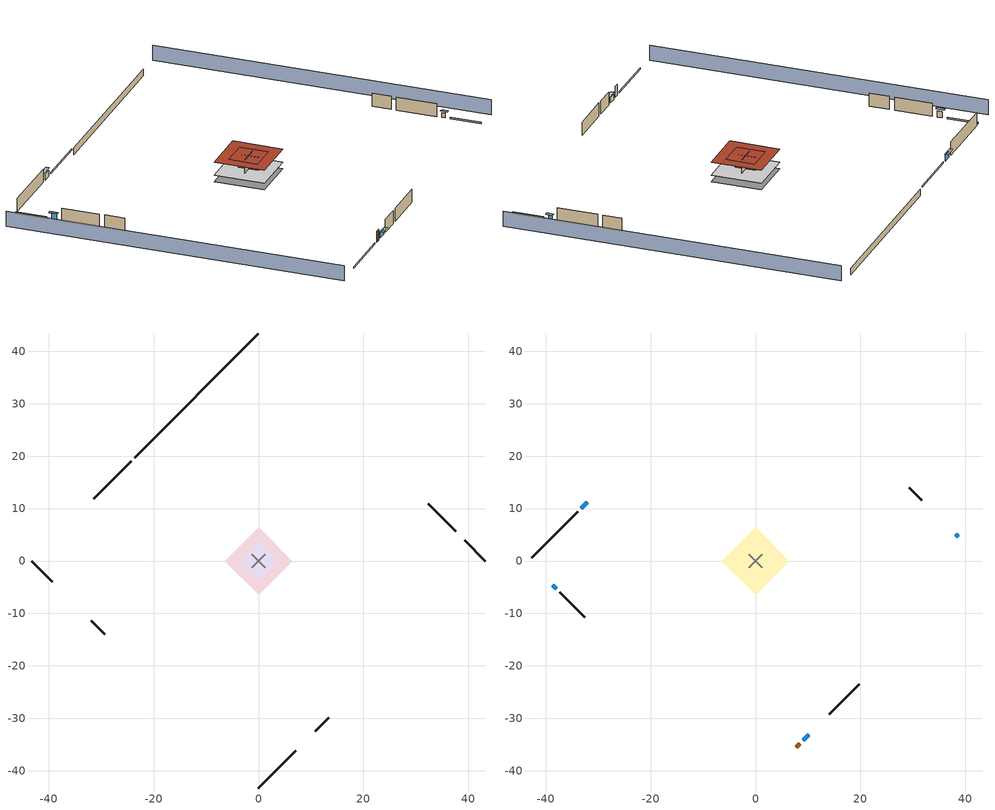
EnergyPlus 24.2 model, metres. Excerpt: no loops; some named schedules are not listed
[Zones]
crawlspace - vented
 floor foundation (Slab2 construction): -6.4,0 0,6.4 6.4,0 0,-6.4 z-0.91
 wall outside (RimJoist1 construction): -24.28,19.01 -31.41,11.87 z0.3:0.61
 wall outside (RimJoist2 construction): 43.29,0 39.32,3.97 z0.3:0.61
 wall outside (RimJoist3 construction): 0,-43.29 7.13,-36.15 z0.3:0.61
 wall outside (RimJoist4 construction): -43.29,0 -39.32,-3.97 z0.3:0.61
 wall foundation (FoundationWall1 construction): 0,43.29 -23.62,19.66 z-0.91:0.3
garage
 floor foundation (Slab1 construction): -3.66,0 0,3.66 3.66,0 0,-3.66 z0
 wall outside (Wall1 construction): 37.57,5.72 32.39,10.89 z0.3:2.74
 wall outside (Wall2 construction): 10.79,-32.5 13.37,-29.91 z0.3:2.74
 wall outside (Wall9 construction): -31.88,-11.41 -29.29,-13.99 z0.3:2.74
 wall to conditioned space (Wall5 construction Reversed): 1.29,1.29 -1.29,-1.29 z0.3:2.74
 wall to conditioned space (Wall6 construction Reversed): -1.29,1.29 1.29,-1.29 z0.3:2.74
 roof outside (Roof1 construction): 0,3.66 -3.66,0 0,-3.66 3.66,0 z2.74
conditioned space
 floor to crawlspace - vented (Floor1 construction): -6.4,0 0,6.4 6.4,0 0,-6.4 z0.3
 wall outside (AdiabaticWallConstruction 1): 7.79,-35.49 8.44,-34.85 z0.3:2.34
 wall outside (AdiabaticWallConstruction): -32.07,11.22 -33.27,10.02 z0.3:1.43; 38.66,4.62 38.22,5.06 z0.3:1.16; 9.09,-34.19 10.13,-33.15 z0.3:1.25; -38.66,-4.62 -38.03,-5.26 z0.3:1.49
 wall outside (Wall3 construction): -33.93,9.36 -42.63,0.66 z0.3:2.74
 wall outside (Wall4 construction): 31.74,11.55 29.33,13.95 z0.3:2.74
 wall outside (Wall7 construction): 14.03,-29.26 19.76,-23.52 z0.3:2.74
 wall outside (Wall8 construction): -37.37,-5.92 -32.54,-10.75 z0.3:2.74
 window (WindowConstruction): -32.07,11.22 -33.27,10.02 z0.3:1.43
 window (WindowConstruction 1): 38.66,4.62 38.22,5.06 z0.3:1.16
 window (WindowConstruction 2): 9.09,-34.19 10.13,-33.16 z0.3:1.25
 window (WindowConstruction 3): -38.66,-4.62 -38.03,-5.26 z0.3:1.49
 door (Door): 7.79,-35.49 8.44,-34.85 z0.3:2.34
 roof outside (Roof2 construction): 0,6.4 -6.4,0 0,-6.4 6.4,0 z2.74
shading: -46.52,-3.23 -3.23,-46.52 / 46.52,3.23 3.23,46.52 z0:2.74; -33.48,9.8 -31.85,11.43 -32.28,11.86 -33.92,10.23 z1.74; 38.01,5.28 38.88,4.41 39.31,4.84 38.44,5.71 z1.46; 10.35,-32.94 8.88,-34.41 9.31,-34.84 10.78,-33.37 z1.55; -37.81,-5.47 -38.88,-4.41 -39.31,-4.84 -38.24,-5.9 z1.8
[Building]
Building 1: Terrain=Suburbs
[Site:Location]
Portland Intl Arpt_OR: Latitude {deg}=45.59; Longitude {deg}=-122.6; Time Zone {hr}=-8; Elevation {m}=33; Keep Site Location Information=Yes
[Site:GroundTemperature:Shallow]
10.2558, 8.96328, 8.85977, 9.47314, 11.9355, 14.3863, 16.5111, 17.8571, 17.9714, 16.8767, 14.8061, 12.4304
[Site:WaterMainsTemperature]
Calculation Method=Schedule; Temperature Schedule=mains temperature schedule
[Material] Roughness=Rough; Thermal Absorptance=0.9
Name | Thickness {m} | Conductivity {W/m-K} | Density {kg/m3} | Specific Heat {J/kg-K} | Solar Absorptance | Visible Absorptance
concrete 4.0 in. | 0.1016 | 1.803125 | 2242.8 | 837.4 | 0.7 | 0.7
concrete 8.0 in. | 0.2032 | 1.803125 | 2242.8 | 837.4 | 0.7 | 0.7
door material | 0.04445 | 0.0612267 | 512.64 | 1214.23 | 0.7 | 0.7
floor covering | 0.0127 | 0.0433444 | 54.468 | 1339.84 | 0.6 | 0.6
floor stud and cavity | 0.1397 | 0.923637 | 92.3553 | 1139.71 | 0.7 | 0.7
furniture material conditioned space 1; furniture material garage 1 | 0.1524 | 0.115458 | 640.8 | 1214.23 | 0.6 | 0.6
gypsum board | 0.0127 | 0.160291 | 801 | 837.4 | 0.6 | 0.6
osb sheathing 0.5 in. | 0.0127 | 0.115458 | 512.64 | 1214.23 | 0.6 | 0.6
osb sheathing 0.5 in. 1; osb sheathing 0.5 in. 2; osb sheathing 0.5 in. 3 | 0.0127 | 0.115458 | 512.64 | 1214.23 | 0.7 | 0.7
osb sheathing 0.75 in. | 0.01905 | 0.115458 | 512.64 | 1214.23 | 0.7 | 0.7
rim joist stud and cavity | 0.0508 | 0.178688 | 50.32683 | 1063.81 | 0.6 | 0.6
roof rigid ins | 0.00254769 | 0.029427 | 32.04 | 1214.23 | 0.7 | 0.7
roof stud and cavity | 0.2032 | 0.151258 | 78.34581 | 1123.46 | 0.7 | 0.7
soil 0.5 in. | 0.0127 | 2.9427 | 1842.3 | 418.7 | 0.7 | 0.7
wall rigid ins | 0.512978 | 0.029427 | 32.04 | 1214.23 | 0.7 | 0.7
wall stud and cavity | 0.1397 | 0.727959 | 139.0536 | 1170.24 | 0.6 | 0.6
wall stud and cavity 1 | 0.1397 | 0.550994 | 139.0536 | 1170.24 | 0.7 | 0.7
wall stud and cavity 2 | 0.1397 | 0.335416 | 139.0536 | 1170.24 | 0.7 | 0.7
wall stud and cavity 3 | 0.0889 | 0.380278 | 52.3479 | 1209.89 | 0.7 | 0.7
wall stud and cavity 4 | 0.0889 | 0.391764 | 83.0341 | 1211.67 | 0.7 | 0.7
wood shingles or shakes | 0.00635 | 0.162714 | 1121.4 | 1465.45 | 0.85 | 0.85
wood siding | 0.0254 | 0.102417 | 544.68 | 1172.36 | 0.85 | 0.85
wood siding 1; wood siding 2 | 0.0254 | 0.102417 | 544.68 | 1172.36 | 0.7 | 0.7
[WindowMaterial:SimpleGlazingSystem]
WindowMaterial: U-Factor {W/m2-K}=2.78222; Solar Heat Gain Coefficient=0.56
[Construction]
AdiabaticWallConstruction: wood siding 1, wall rigid ins, wall stud and cavity 3, gypsum board
AdiabaticWallConstruction 1: wood siding 2, wall rigid ins, wall stud and cavity 3, gypsum board
Door: door material
Floor1 construction: floor stud and cavity, osb sheathing 0.75 in., floor covering
FoundationWall1 construction: concrete 8.0 in.
furniture construction conditioned space 1: furniture material conditioned space 1
furniture construction garage 1: furniture material garage 1
PartitionWallConstruction: gypsum board, wall stud and cavity 4, gypsum board
RimJoist1 construction; RimJoist2 construction; RimJoist3 construction; RimJoist4 construction: wood siding, rim joist stud and cavity
Roof1 construction: wood shingles or shakes, roof rigid ins, osb sheathing 0.5 in.
Roof2 construction: wood shingles or shakes, osb sheathing 0.75 in., roof stud and cavity, gypsum board
Slab1 construction: concrete 4.0 in.
Slab2 construction: soil 0.5 in.
Wall1 construction; Wall2 construction: wood siding, osb sheathing 0.5 in. 1, wall stud and cavity
Wall3 construction; Wall4 construction: wood siding, osb sheathing 0.5 in. 1, wall stud and cavity 1, gypsum board
Wall5 construction Reversed: gypsum board, wall stud and cavity 2, osb sheathing 0.5 in. 2
Wall6 construction Reversed: gypsum board, wall stud and cavity 2, osb sheathing 0.5 in. 3
Wall7 construction; Wall8 construction: wood siding, osb sheathing 0.5 in. 3, wall stud and cavity 1, gypsum board
Wall9 construction: wood siding, osb sheathing 0.5 in. 3, wall stud and cavity
WindowConstruction; WindowConstruction 1; WindowConstruction 2; WindowConstruction 3: WindowMaterial
[Zone] Multiplier=1; Part of Total Floor Area=Yes
Name | Volume {m3}
conditioned space | 199.577
crawlspace - vented | 99.7886
garage | 65.242
[Space]
Name | Zone | Volume {m3}
conditioned space 1 | conditioned space | 199.577
crawlspace - vented 1 | crawlspace - vented | 99.7886
garage 1 | garage | 65.242
[SurfaceProperty:IncidentSolarMultiplier] Incident Solar Multiplier=1; Incident Solar Multiplier Schedule=trans schedule winter=0.85 summer=0.7
Window1; Window2; Window3; Window4
[InternalMass]
Name | Construction | Zone or ZoneList | Space or SpaceList | Surface Area {m2}
furniture mass conditioned space 1 | furniture construction conditioned space 1 | conditioned space | conditioned space 1 | 32.73903
partition wall mass | PartitionWallConstruction | conditioned space | conditioned space 1 | 81.84758
furniture mass garage 1 | furniture construction garage 1 | garage | garage 1 | 2.67561
[Lights] Design Level Calculation Method=LightingLevel; Return Air Fraction=0; Fraction Radiant=0.6; Fraction Visible=0.2; Fraction Replaceable=1
Name | Zone or ZoneList or Space or SpaceList | Schedule | Lighting Level {W}
interior lighting | conditioned space 1 | lighting_interior | 173.323
garage lighting | garage 1 | lighting_garage | 10.8845
[People]
occupants: Zone or ZoneList or Space or SpaceList=conditioned space 1; Number of People Schedule=occupants; Number of People Calculation Method=People; Number of People=3; Fraction Radiant=0.314171; Sensible Heat Fraction=0.56303; Activity Level Schedule=occupants activity schedule; Carbon Dioxide Generation Rate {m3/s-W}=0; Enable ASHRAE 55 Comfort Warnings=No; Mean Radiant Temperature Calculation Type=EnclosureAveraged
[ElectricEquipment] Design Level Calculation Method=EquipmentLevel
Name | Zone or ZoneList or Space or SpaceList | Schedule | Design Level {W} | Fraction Latent | Fraction Radiant | Fraction Lost
ceiling fan | conditioned space 1 | ceiling_fan | 19.4375 | 0 | 0.558 | 0
clothes dryer | conditioned space 1 | clothes_dryer | 3507.64 | 0.015 | 0.081 | 0.85
clothes washer | conditioned space 1 | clothes_washer | 487.174 | 0.03 | 0.162 | 0.7
cooking range | conditioned space 1 | cooking_range | 1277.28 | 0.08 | 0.432 | 0.2
dishwasher | conditioned space 1 | dishwasher | 788.789 | 0.3 | 0.18 | 0.4
fridge | conditioned space 1 | fridge schedule | 43.7215 | 0 | 0.6 | 0
mech vent bath fan 0 | conditioned space 1 | mech vent bath fan 0 schedule | 15 | 0 | 0 | 1
mech vent house fan | conditioned space 1 | mech vent house fan schedule | 0 | 0 | 0 | 1
mech vent house fan cfis | conditioned space 1 | mech vent house fan cfis schedule | 0 | 0 | 0 | 0
mech vent range fan 0 | conditioned space 1 | mech vent range fan 0 schedule | 30 | 0 | 0 | 1
misc plug loads | conditioned space 1 | plug_loads_other | 309.81 | 0.021 | 0.558 | 0.049
misc tv | conditioned space 1 | plug_loads_tv | 393.101 | 0 | 0.6 | 0
whole house fan | conditioned space 1 | Always On Discrete | 0 | 0 | 0 | 1
freezer | garage 1 | freezer schedule | 194.914 | 0 | 0.6 | 0
fridge 1 | garage 1 | fridge schedule 1 | 100.822 | 0 | 0.6 | 0
[OtherEquipment] Zone or ZoneList or Space or SpaceList=conditioned space 1; Design Level Calculation Method=EquipmentLevel
Name | Fuel Type | Schedule | Design Level {W} | Fraction Latent | Fraction Radiant | Fraction Lost
clothes dryer 1 | Electricity | clothes_dryer | 0 | 0.015 | 0.081 | 0.85
cooking range 1 | Electricity | cooking_range | 0 | 0.08 | 0.432 | 0.2
general water use latent | None | general water use schedule | 62.594 | 1 | 0 | 0
general water use sensible | None | general water use schedule | -61.6891 | 0 | 0.6 | 0
mech vent house fan latent load; water heater lat | None | Always On Discrete | 0 | 1 | 0 | 0
mech vent house fan sensible load; water heater sens | None | Always On Discrete | 0 | 0 | 0 | 0
water heater energy adjustment1 | Electricity | Always On Discrete | 0.01 | 0 | 0 | 1
[ZoneInfiltration:DesignFlowRate] Schedule=Always On Discrete
Name | Zone or ZoneList or Space or SpaceList | Design Flow Rate Calculation Method | Design Flow Rate {m3/s} | Air Changes per Hour {1/hr} | Constant Term Coefficient | Temperature Term Coefficient | Velocity Term Coefficient | Velocity Squared Term Coefficient
infil flow; natural vent flow; whole house fan flow | conditioned space 1 | Flow/Zone | 0
infil crawlspace - vented 1 | crawlspace - vented 1 | AirChanges/Hour |  | 2.6013 | 1 | 0 | 0 | 0
[SurfaceProperty:ExposedFoundationPerimeter] Exposed Perimeter Calculation Method=TotalExposedPerimeter
Name | Total Exposed Perimeter {m}
Slab2 | 33.40608
Slab1 | 14.6304
[ZoneInfiltration:EffectiveLeakageArea]
infil garage 1: Zone or Space=garage 1; Schedule=Always On Discrete; Effective Air Leakage Area {cm2}=339.796; Stack Coefficient=0.000129147; Wind Coefficient=4.64657e-05
[WaterUse:Equipment]
dishwasher: Peak Flow Rate {m3/s}=4.24151e-06; Flow Rate Fraction Schedule=hot_water_dishwasher
[Foundation:Kiva] Wall Depth Below Slab {m}=0.2032
Name | Initial Indoor Air Temperature {C} | Wall Height Above Grade {m}
Foundation Kiva 1 | 13.4258 | 0.1016
Foundation Kiva 2 | 8.6388 | 0.3048
[Foundation:Kiva:Settings]
Soil Conductivity {W/m-K}=2.9427; Soil Density {kg/m3}=1842.3; Soil Specific Heat {J/kg-K}=418.7; Ground Solar Absorptivity=0.9; Ground Thermal Absorptivity=0.9; Ground Surface Roughness {m}=0.03; Far-Field Width {m}=40; Deep-Ground Boundary Condition=ZeroFlux; Deep-Ground Depth {m}=40; Minimum Cell Dimension {m}=0.2; Maximum Cell Growth Coefficient=3; Simulation Timestep=Timestep
[Exterior:Lights]
exterior lighting: Schedule=exterior lighting schedule; Design Level {W}=8.28781
[EnergyManagementSystem:GlobalVariable]
infil_program_Qfan
infil_program_Qinf
natural_vent_program_Qnv
natural_vent_program_Qwhf
[EnergyManagementSystem:Sensor]
Name | Output:Variable or Output:Meter Index Key | Output:Variable or Output:Meter
airflow_gain | infil flow | Infiltration Sensible Heat Gain Energy
airflow_gain_1 | natural vent flow | Infiltration Sensible Heat Gain Energy
airflow_gain_2 | whole house fan flow | Infiltration Sensible Heat Gain Energy
airflow_loss | infil flow | Infiltration Sensible Heat Loss Energy
airflow_loss_1 | natural vent flow | Infiltration Sensible Heat Loss Energy
airflow_loss_2 | whole house fan flow | Infiltration Sensible Heat Loss Energy
clg_load_cond |  | Cooling:EnergyTransfer:Zone:CONDITIONED SPACE
clg_sp_s; clg_sp_s_1 | cooling setpoint | Schedule Value
clothes_dryer_exhaust_0_sch_s | clothes_dryer | Schedule Value
cool_season | cooling season schedule | Schedule Value
fridge_tin_s_1 | garage | Zone Mean Air Temperature
htg_load_cond |  | Heating:EnergyTransfer:Zone:CONDITIONED SPACE
htg_sp_s; htg_sp_s_1 | heating setpoint | Schedule Value
ig_ee_conv | ceiling fan | Electric Equipment Convective Heating Energy
ig_ee_conv_1 | clothes dryer | Electric Equipment Convective Heating Energy
ig_ee_conv_3 | cooking range | Electric Equipment Convective Heating Energy
ig_ee_conv_4 | dishwasher | Electric Equipment Convective Heating Energy
ig_ee_conv_5 | fridge | Electric Equipment Convective Heating Energy
ig_ee_conv_6 | misc plug loads | Electric Equipment Convective Heating Energy
ig_ee_conv_7 | misc tv | Electric Equipment Convective Heating Energy
ig_ee_conv_8 | whole house fan | Electric Equipment Convective Heating Energy
ig_ee_rad | ceiling fan | Electric Equipment Radiant Heating Energy
ig_ee_rad_1 | clothes dryer | Electric Equipment Radiant Heating Energy
ig_ee_rad_3 | cooking range | Electric Equipment Radiant Heating Energy
ig_ee_rad_4 | dishwasher | Electric Equipment Radiant Heating Energy
ig_ee_rad_5 | fridge | Electric Equipment Radiant Heating Energy
ig_ee_rad_6 | misc plug loads | Electric Equipment Radiant Heating Energy
ig_ee_rad_7 | misc tv | Electric Equipment Radiant Heating Energy
ig_ee_rad_8 | whole house fan | Electric Equipment Radiant Heating Energy
ig_lgt_conv | interior lighting | Lights Convective Heating Energy
ig_lgt_rad | interior lighting | Lights Radiant Heating Energy
ig_lgt_vis | interior lighting | Lights Visible Radiation Heating Energy
ig_oe_conv | clothes dryer 1 | Other Equipment Convective Heating Energy
ig_oe_conv_1 | cooking range 1 | Other Equipment Convective Heating Energy
ig_oe_conv_2 | general water use latent | Other Equipment Convective Heating Energy
ig_oe_conv_3 | general water use sensible | Other Equipment Convective Heating Energy
ig_oe_conv_4 | water heater energy adjustment1 | Other Equipment Convective Heating Energy
ig_oe_conv_5 | water heater lat | Other Equipment Convective Heating Energy
ig_oe_conv_6 | water heater sens | Other Equipment Convective Heating Energy
ig_oe_rad | clothes dryer 1 | Other Equipment Radiant Heating Energy
ig_oe_rad_1 | cooking range 1 | Other Equipment Radiant Heating Energy
ig_oe_rad_2 | general water use latent | Other Equipment Radiant Heating Energy
ig_oe_rad_3 | general water use sensible | Other Equipment Radiant Heating Energy
ig_oe_rad_4 | water heater energy adjustment1 | Other Equipment Radiant Heating Energy
ig_oe_rad_5 | water heater lat | Other Equipment Radiant Heating Energy
ig_oe_rad_6 | water heater sens | Other Equipment Radiant Heating Energy
ig_ppl_conv | occupants | People Convective Heating Energy
ig_ppl_rad | occupants | People Radiant Heating Energy
im_conv | furniture mass conditioned space 1 | Surface Inside Face Convection Heat Gain Energy
im_conv_1 | partition wall mass | Surface Inside Face Convection Heat Gain Energy
im_ig | furniture mass conditioned space 1 | Surface Inside Face Internal Gains Radiation Heat Gain Energy
im_ig_1 | partition wall mass | Surface Inside Face Internal Gains Radiation Heat Gain Energy
im_lgt | furniture mass conditioned space 1 | Surface Inside Face Lights Radiation Heat Gain Energy
im_lgt_1 | partition wall mass | Surface Inside Face Lights Radiation Heat Gain Energy
im_sol | furniture mass conditioned space 1 | Surface Inside Face Solar Radiation Heat Gain Energy
im_sol_1 | partition wall mass | Surface Inside Face Solar Radiation Heat Gain Energy
im_surf | furniture mass conditioned space 1 | Surface Inside Face Net Surface Thermal Radiation Heat Gain Energy
im_surf_1 | partition wall mass | Surface Inside Face Net Surface Thermal Radiation Heat Gain Energy
mech_vent_bath_fan_0_sch_s | mech vent bath fan 0 schedule | Schedule Value
mech_vent_range_fan_0_sch_s | mech vent range fan 0 schedule | Schedule Value
mv_conv | mech vent bath fan 0 | Electric Equipment Convective Heating Energy
mv_conv_1 | mech vent house fan | Electric Equipment Convective Heating Energy
mv_conv_2 | mech vent house fan cfis | Electric Equipment Convective Heating Energy
mv_conv_3 | mech vent range fan 0 | Electric Equipment Convective Heating Energy
mv_conv_4 | mech vent house fan latent load | Other Equipment Convective Heating Energy
mv_conv_5 | mech vent house fan sensible load | Other Equipment Convective Heating Energy
mv_rad | mech vent bath fan 0 | Electric Equipment Radiant Heating Energy
mv_rad_1 | mech vent house fan | Electric Equipment Radiant Heating Energy
mv_rad_2 | mech vent house fan cfis | Electric Equipment Radiant Heating Energy
mv_rad_3 | mech vent range fan 0 | Electric Equipment Radiant Heating Energy
mv_rad_4 | mech vent house fan latent load | Other Equipment Radiant Heating Energy
mv_rad_5 | mech vent house fan sensible load | Other Equipment Radiant Heating Energy
natural_vent_s | natural vent schedule | Schedule Value
out_pb_s |  | Site Outdoor Air Barometric Pressure
out_wt_s |  | Site Outdoor Air Humidity Ratio
site_vw_s |  | Site Wind Speed
ss_back_out | Window1 | Surface Window Shortwave from Zone Back Out Window Heat Transfer Rate
ss_back_out_1 | Window2 | Surface Window Shortwave from Zone Back Out Window Heat Transfer Rate
ss_back_out_2 | Window3 | Surface Window Shortwave from Zone Back Out Window Heat Transfer Rate
ss_back_out_3 | Window4 | Surface Window Shortwave from Zone Back Out Window Heat Transfer Rate
ss_conv | Door1 | Surface Inside Face Convection Heat Gain Energy
ss_conv_1 | Window1 | Surface Inside Face Convection Heat Gain Energy
ss_conv_2 | Window2 | Surface Inside Face Convection Heat Gain Energy
ss_conv_3 | Window3 | Surface Inside Face Convection Heat Gain Energy
ss_conv_4 | Window4 | Surface Inside Face Convection Heat Gain Energy
ss_ig | Door1 | Surface Inside Face Internal Gains Radiation Heat Gain Energy
ss_ig_1 | Window1 | Surface Inside Face Internal Gains Radiation Heat Gain Energy
ss_ig_2 | Window2 | Surface Inside Face Internal Gains Radiation Heat Gain Energy
ss_ig_3 | Window3 | Surface Inside Face Internal Gains Radiation Heat Gain Energy
ss_ig_4 | Window4 | Surface Inside Face Internal Gains Radiation Heat Gain Energy
ss_lgt | Door1 | Surface Inside Face Lights Radiation Heat Gain Energy
ss_sol | Door1 | Surface Inside Face Solar Radiation Heat Gain Energy
ss_surf | Door1 | Surface Inside Face Net Surface Thermal Radiation Heat Gain Energy
ss_surf_1 | Window1 | Surface Inside Face Net Surface Thermal Radiation Heat Gain Energy
ss_surf_2 | Window2 | Surface Inside Face Net Surface Thermal Radiation Heat Gain Energy
ss_surf_3 | Window3 | Surface Inside Face Net Surface Thermal Radiation Heat Gain Energy
ss_surf_4 | Window4 | Surface Inside Face Net Surface Thermal Radiation Heat Gain Energy
ss_trans_in | Window1 | Surface Window Transmitted Solar Radiation Rate
ss_trans_in_1 | Window2 | Surface Window Transmitted Solar Radiation Rate
ss_trans_in_2 | Window3 | Surface Window Transmitted Solar Radiation Rate
ss_trans_in_3 | Window4 | Surface Window Transmitted Solar Radiation Rate
ss_trans_out | Window1 | Surface Inside Face Initial Transmitted Diffuse Transmitted Out Window Solar Radiation Rate
ss_trans_out_1 | Window2 | Surface Inside Face Initial Transmitted Diffuse Transmitted Out Window Solar Radiation Rate
ss_trans_out_2 | Window3 | Surface Inside Face Initial Transmitted Diffuse Transmitted Out Window Solar Radiation Rate
ss_trans_out_3 | Window4 | Surface Inside Face Initial Transmitted Diffuse Transmitted Out Window Solar Radiation Rate
s_conv | Floor1 | Surface Inside Face Convection Heat Gain Energy
s_conv_1 | Roof2 | Surface Inside Face Convection Heat Gain Energy
s_conv_2 | Wall3 | Surface Inside Face Convection Heat Gain Energy
s_conv_3 | Wall4 | Surface Inside Face Convection Heat Gain Energy
s_conv_4 | Wall5 | Surface Inside Face Convection Heat Gain Energy
s_conv_5 | Wall6 | Surface Inside Face Convection Heat Gain Energy
s_conv_6 | Wall7 | Surface Inside Face Convection Heat Gain Energy
s_conv_7 | Wall8 | Surface Inside Face Convection Heat Gain Energy
s_ig | Floor1 | Surface Inside Face Internal Gains Radiation Heat Gain Energy
s_ig_1 | Roof2 | Surface Inside Face Internal Gains Radiation Heat Gain Energy
s_ig_2 | Wall3 | Surface Inside Face Internal Gains Radiation Heat Gain Energy
s_ig_3 | Wall4 | Surface Inside Face Internal Gains Radiation Heat Gain Energy
s_ig_4 | Wall5 | Surface Inside Face Internal Gains Radiation Heat Gain Energy
s_ig_5 | Wall6 | Surface Inside Face Internal Gains Radiation Heat Gain Energy
s_ig_6 | Wall7 | Surface Inside Face Internal Gains Radiation Heat Gain Energy
s_ig_7 | Wall8 | Surface Inside Face Internal Gains Radiation Heat Gain Energy
s_lgt | Floor1 | Surface Inside Face Lights Radiation Heat Gain Energy
s_lgt_1 | Roof2 | Surface Inside Face Lights Radiation Heat Gain Energy
s_lgt_2 | Wall3 | Surface Inside Face Lights Radiation Heat Gain Energy
s_lgt_3 | Wall4 | Surface Inside Face Lights Radiation Heat Gain Energy
s_lgt_4 | Wall5 | Surface Inside Face Lights Radiation Heat Gain Energy
s_lgt_5 | Wall6 | Surface Inside Face Lights Radiation Heat Gain Energy
s_lgt_6 | Wall7 | Surface Inside Face Lights Radiation Heat Gain Energy
s_lgt_7 | Wall8 | Surface Inside Face Lights Radiation Heat Gain Energy
s_sol | Floor1 | Surface Inside Face Solar Radiation Heat Gain Energy
s_sol_1 | Roof2 | Surface Inside Face Solar Radiation Heat Gain Energy
s_sol_2 | Wall3 | Surface Inside Face Solar Radiation Heat Gain Energy
s_sol_3 | Wall4 | Surface Inside Face Solar Radiation Heat Gain Energy
s_sol_4 | Wall5 | Surface Inside Face Solar Radiation Heat Gain Energy
s_sol_5 | Wall6 | Surface Inside Face Solar Radiation Heat Gain Energy
s_sol_6 | Wall7 | Surface Inside Face Solar Radiation Heat Gain Energy
s_sol_7 | Wall8 | Surface Inside Face Solar Radiation Heat Gain Energy
s_surf | Floor1 | Surface Inside Face Net Surface Thermal Radiation Heat Gain Energy
s_surf_1 | Roof2 | Surface Inside Face Net Surface Thermal Radiation Heat Gain Energy
s_surf_2 | Wall3 | Surface Inside Face Net Surface Thermal Radiation Heat Gain Energy
s_surf_3 | Wall4 | Surface Inside Face Net Surface Thermal Radiation Heat Gain Energy
s_surf_4 | Wall5 | Surface Inside Face Net Surface Thermal Radiation Heat Gain Energy
s_surf_5 | Wall6 | Surface Inside Face Net Surface Thermal Radiation Heat Gain Energy
s_surf_6 | Wall7 | Surface Inside Face Net Surface Thermal Radiation Heat Gain Energy
s_surf_7 | Wall8 | Surface Inside Face Net Surface Thermal Radiation Heat Gain Energy
water_heater_T_set | water heater setpoint | Schedule Value
[EnergyManagementSystem:Actuator]
Name | Actuated Component Unique | Actuated Component Type | Actuated Component Control Type
fridge_schedule_1_act | fridge schedule 1 | Schedule:Constant | Schedule Value
fridge_schedule_act | fridge schedule | Schedule:Constant | Schedule Value
infil_flow_act | infil flow | Zone Infiltration | Air Exchange Flow Rate
mech_vent_house_fan_cfis_act | mech vent house fan cfis | ElectricEquipment | Electricity Rate
mech_vent_house_fan_latent_load_act | mech vent house fan latent load | OtherEquipment | Power Level
mech_vent_house_fan_sensible_load_act | mech vent house fan sensible load | OtherEquipment | Power Level
natural_vent_flow_act | natural vent flow | Zone Infiltration | Air Exchange Flow Rate
water_heater_HPWHSchedOverride | water heater setpoint | Schedule:Constant | Schedule Value
water_heater_hpwh_ec_adj_act | water heater energy adjustment1 | OtherEquipment | Power Level
water_heater_lat_act | water heater lat | OtherEquipment | Power Level
water_heater_LESchedOverride | water heater BottomElementSetpoint | Schedule:Constant | Schedule Value
water_heater_sens_act | water heater sens | OtherEquipment | Power Level
water_heater_UESchedOverride | water heater TopElementSetpoint | Schedule:Constant | Schedule Value
whole_house_fan_act | whole house fan | ElectricEquipment | Electricity Rate
whole_house_fan_flow_act | whole house fan flow | Zone Infiltration | Air Exchange Flow Rate
